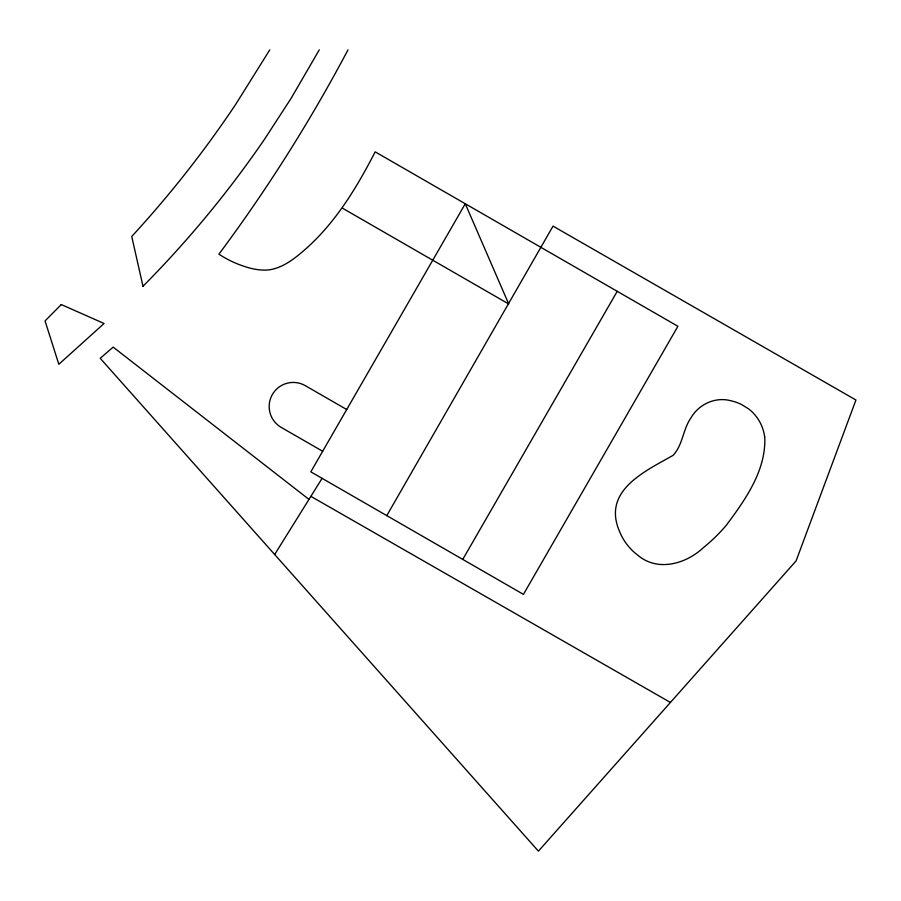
<?xml version="1.0" encoding="UTF-8"?>
<svg xmlns="http://www.w3.org/2000/svg" width="901" height="901" viewBox="0 0 901 901"><rect width="100%" height="100%" fill="white"/><g stroke="black" fill="none" stroke-linecap="round" stroke-linejoin="round"><path stroke-width="1.35" d="M347.989 49.859C310.259 121.139 267.056 189.514 218.898 254.195A114.089 114.089 0 0 0 233.629 262.281C244.644 267.011 256.582 271.043 268.735 269.917C282.25 268.07 293.535 259.443 303.592 250.805C334.913 223.797 356.391 188.264 375.176 151.841L677.912 326.286L523.436 594.367L310.811 471.842L465.276 203.761L508.727 303.986L342.65 208.289M319.269 49.859L291.26 98.085L264.669 139.036A1056.062 1056.062 0 0 1 142.955 286.293M386.788 515.62L553.034 226.128L855.95 400.01L796.079 560.929L538.415 851.141L100.214 358.305L113.177 347.11L308.987 499.402M462.765 559.397L617.23 291.327M269.782 49.859L236.006 103.897A1086.279 1086.279 0 0 1 131.737 236.467L143 286.327M274.67 554.509L322.096 478.352M310.89 496.35L670.423 702.453M346.716 409.527L305.281 385.651A24.09 24.09 0 0 0 272.384 394.492A24.09 24.09 0 0 0 281.225 427.401L322.659 451.277M764.724 436.726C766.469 470.029 745.375 499.672 726.375 525.17A166.708 166.708 0 0 1 709.526 542.447A168.915 168.915 0 0 1 703.456 547.583C686.157 563.88 657.662 572.18 637.852 555.241A55.389 55.389 0 0 1 626.229 543.506A56.166 56.166 0 0 1 619.415 531.173C602.116 490.64 644.834 471.414 673.092 455.365C682.857 445.015 682.857 429.45 690.876 417.996C698.703 404.222 715.462 396.496 730.959 400.776A46.638 46.638 0 0 1 741.478 404.481L748.573 408.84A42.088 42.088 0 0 1 764.622 436.737M61.291 304.561L45.05 320.925L58.824 364.297L104.054 323.493L61.291 304.561"/></g></svg>
